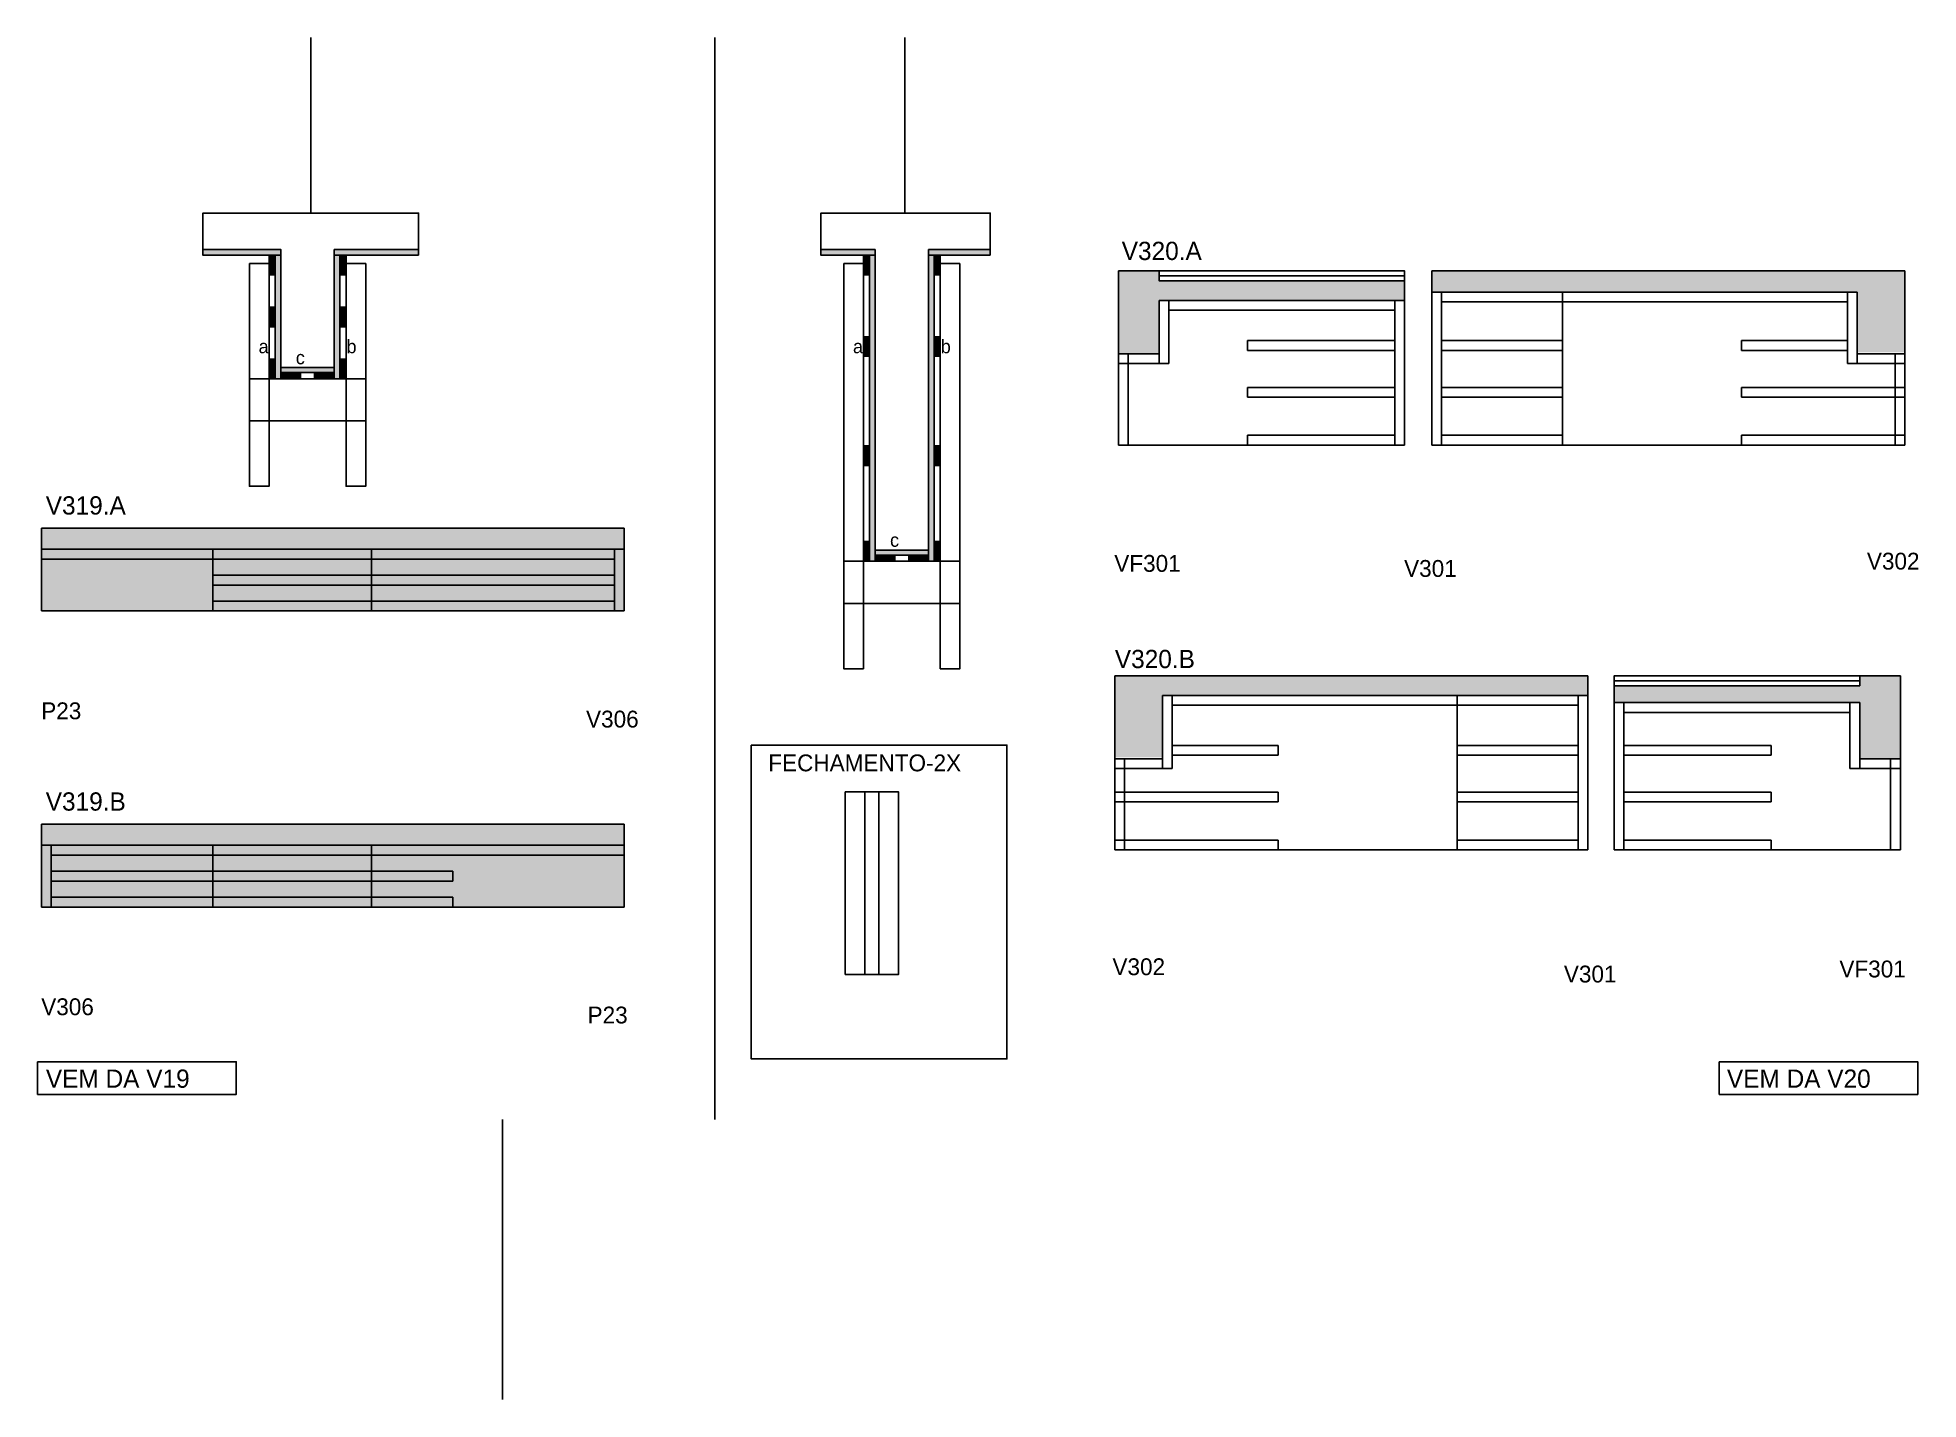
# Model space of a CAD drawing. Header units: metres. Extents: x 5153 to 6492, y 2759 to 3729.
import ezdxf

# ---------------------------------------------------------------- set-up
doc = ezdxf.new("R2010")
doc.units = ezdxf.units.M
for name, color, linetype in [('5', 7, 'Continuous'), ('CONCRETO', 7, 'Continuous'), ('COTA', 7, 'Continuous'), ('Cotas', 7, 'Continuous'), ('detalhes', 7, 'Continuous'), ('Hachura', 7, 'Continuous'), ('Madeira', 7, 'Continuous'), ('Painéis', 7, 'Continuous'), ('REAPROVEITAMENTO', 7, 'Continuous'), ('SARR_2.2x7', 7, 'Continuous'), ('SARR_3.5x7', 7, 'Continuous'), ('TEXTO PILAR', 7, 'Continuous'), ('Texto Seção', 7, 'Continuous')]:
    doc.layers.add(name, color=color, linetype=linetype)

msp = doc.modelspace()

# ---------------------------------------------------------------- hatches: boundary and pattern name
at = {"layer": 'COTA'}
h = msp.add_hatch(color=7, dxfattribs=at)
h.dxf.hatch_style = 1
h.paths.add_polyline_path([(5951.7, 3503.3), (5951.7, 3541.3), (5951.7, 3541.3), (6126.6, 3541.3), (6126.6, 3541.3), (6126.6, 3555.3), (6126.6, 3555.3), (5951.7, 3555.3), (5951.7, 3555.3), (5951.7, 3562.3), (5951.7, 3562.3), (5922.7, 3562.3), (5922.7, 3562.3), (5922.7, 3503.3), (5922.7, 3503.3), (5951.7, 3503.3), (5951.7, 3503.3)])
h = msp.add_hatch(color=7, dxfattribs=at)
h.dxf.hatch_style = 1
h.paths.add_polyline_path([(6145.9, 3547.3), (6448.9, 3547.3), (6448.9, 3547.3), (6448.9, 3504.3), (6448.9, 3504.3), (6482.9, 3504.3), (6482.9, 3504.3), (6482.8, 3562.3), (6482.8, 3562.3), (6145.9, 3562.3), (6145.9, 3562.3), (6145.9, 3547.3)])
h = msp.add_hatch(color=7, dxfattribs=at)
h.dxf.hatch_style = 1
h.paths.add_polyline_path([(5570.7, 3364.1), (5570.7, 3379.1), (5570.7, 3379.1), (5155.5, 3379.1), (5155.5, 3379.1), (5155.7, 3364.1), (5155.7, 3364.1), (5570.7, 3364.1)])
h = msp.add_hatch(color=7, dxfattribs=at)
h.dxf.hatch_style = 1
h.paths.add_polyline_path([(6257.1, 3259.9), (5954.1, 3259.9), (5954.1, 3259.9), (5954.1, 3215.9), (5954.1, 3215.9), (5920.1, 3215.9), (5920.1, 3215.9), (5920.2, 3273.9), (5920.2, 3273.9), (6257.1, 3273.9), (6257.1, 3273.9), (6257.1, 3259.9)])
h = msp.add_hatch(color=7, dxfattribs=at)
h.dxf.hatch_style = 1
h.paths.add_polyline_path([(6450.7, 3214.9), (6450.7, 3254.9), (6450.7, 3254.9), (6275.7, 3254.9), (6275.7, 3254.9), (6275.7, 3266.9), (6275.7, 3266.9), (6450.7, 3266.9), (6450.7, 3266.9), (6450.7, 3273.9), (6450.7, 3273.9), (6479.7, 3273.9), (6479.7, 3273.9), (6479.7, 3214.9), (6479.7, 3214.9), (6450.7, 3214.9)])
h = msp.add_hatch(color=7, dxfattribs=at)
h.dxf.hatch_style = 1
h.paths.add_polyline_path([(5570.7, 3153.2), (5570.7, 3168.2), (5570.7, 3168.2), (5155.5, 3168.2), (5155.5, 3168.2), (5155.7, 3153.2), (5155.7, 3153.2), (5570.7, 3153.2)])
at = {"layer": 'Hachura'}
h = msp.add_hatch(color=7, dxfattribs=at)
h.dxf.hatch_style = 1
h.paths.add_polyline_path([(5326.3, 3573.5), (5326.3, 3577.5), (5326.3, 3577.5), (5270.7, 3577.5), (5270.7, 3577.5), (5270.7, 3573.5), (5270.7, 3573.5), (5326.3, 3573.5)])
h = msp.add_hatch(color=7, dxfattribs=at)
h.dxf.hatch_style = 1
h.paths.add_polyline_path([(5424.3, 3573.5), (5424.3, 3577.5), (5424.3, 3577.5), (5364.3, 3577.5), (5364.3, 3577.5), (5364.3, 3573.5), (5364.3, 3573.5), (5424.3, 3573.5)])
h = msp.add_hatch(color=7, dxfattribs=at)
h.dxf.hatch_style = 1
h.paths.add_polyline_path([(5749.5, 3573.5), (5749.5, 3577.5), (5749.5, 3577.5), (5710.9, 3577.5), (5710.9, 3577.5), (5710.9, 3573.5), (5710.9, 3573.5), (5749.5, 3573.5)])
h = msp.add_hatch(color=7, dxfattribs=at)
h.dxf.hatch_style = 1
h.paths.add_polyline_path([(5831.5, 3573.5), (5831.5, 3577.5), (5831.5, 3577.5), (5787.5, 3577.5), (5787.5, 3577.5), (5787.5, 3573.5), (5787.5, 3573.5), (5831.5, 3573.5)])
h = msp.add_hatch(color=7, dxfattribs=at)
h.dxf.hatch_style = 1
h.paths.add_polyline_path([(5317.9, 3559.5), (5322.3, 3559.5), (5322.3, 3559.5), (5322.3, 3573.5), (5322.3, 3573.5), (5317.9, 3573.5), (5317.9, 3573.5), (5317.9, 3559.5)])
h = msp.add_hatch(color=7, dxfattribs=at)
h.dxf.hatch_style = 1
h.paths.add_polyline_path([(5322.3, 3573.5), (5326.3, 3573.5), (5326.3, 3573.5), (5326.3, 3485.5), (5326.3, 3485.5), (5322.3, 3485.5), (5322.3, 3485.5), (5322.3, 3573.5)])
h = msp.add_hatch(color=7, dxfattribs=at)
h.dxf.hatch_style = 1
h.paths.add_polyline_path([(5368.3, 3575.5), (5364.3, 3575.5), (5364.3, 3575.5), (5364.3, 3485.5), (5364.3, 3485.5), (5368.3, 3485.5), (5368.3, 3485.5), (5368.3, 3575.5)])
h = msp.add_hatch(color=7, dxfattribs=at)
h.dxf.hatch_style = 1
h.paths.add_polyline_path([(5372.7, 3559.5), (5368.3, 3559.5), (5368.3, 3559.5), (5368.3, 3573.5), (5368.3, 3573.5), (5372.7, 3573.5), (5372.7, 3573.5), (5372.7, 3559.5)])
h = msp.add_hatch(color=7, dxfattribs=at)
h.dxf.hatch_style = 1
h.paths.add_polyline_path([(5741.1, 3559.5), (5745.5, 3559.5), (5745.5, 3559.5), (5745.5, 3573.5), (5745.5, 3573.5), (5741.1, 3573.5), (5741.1, 3573.5), (5741.1, 3559.5)])
h = msp.add_hatch(color=7, dxfattribs=at)
h.dxf.hatch_style = 1
h.paths.add_polyline_path([(5745.5, 3573.5), (5749.5, 3573.5), (5749.5, 3573.5), (5749.5, 3355.5), (5749.5, 3355.5), (5745.5, 3355.5), (5745.5, 3355.5), (5745.5, 3573.5)])
h = msp.add_hatch(color=7, dxfattribs=at)
h.dxf.hatch_style = 1
h.paths.add_polyline_path([(5791.5, 3575.5), (5787.5, 3575.5), (5787.5, 3575.5), (5787.5, 3355.5), (5787.5, 3355.5), (5791.5, 3355.5), (5791.5, 3355.5), (5791.5, 3575.5)])
h = msp.add_hatch(color=7, dxfattribs=at)
h.dxf.hatch_style = 1
h.paths.add_polyline_path([(5795.9, 3559.5), (5791.5, 3559.5), (5791.5, 3559.5), (5791.5, 3573.5), (5791.5, 3573.5), (5795.9, 3573.5), (5795.9, 3573.5), (5795.9, 3559.5)])
h = msp.add_hatch(color=7, dxfattribs=at)
h.dxf.hatch_style = 1
h.paths.add_polyline_path([(5317.9, 3522.5), (5322.3, 3522.5), (5322.3, 3522.5), (5322.3, 3536.5), (5322.3, 3536.5), (5317.9, 3536.5), (5317.9, 3536.5), (5317.9, 3522.5)])
h = msp.add_hatch(color=7, dxfattribs=at)
h.dxf.hatch_style = 1
h.paths.add_polyline_path([(5372.7, 3522.5), (5368.3, 3522.5), (5368.3, 3522.5), (5368.3, 3536.5), (5368.3, 3536.5), (5372.7, 3536.5), (5372.7, 3536.5), (5372.7, 3522.5)])
h = msp.add_hatch(color=7, dxfattribs=at)
h.dxf.hatch_style = 1
h.paths.add_polyline_path([(5741.1, 3501.5), (5745.5, 3501.5), (5745.5, 3501.5), (5745.5, 3515.5), (5745.5, 3515.5), (5741.1, 3515.5), (5741.1, 3515.5), (5741.1, 3501.5)])
h = msp.add_hatch(color=7, dxfattribs=at)
h.dxf.hatch_style = 1
h.paths.add_polyline_path([(5795.9, 3501.5), (5791.5, 3501.5), (5791.5, 3501.5), (5791.5, 3515.5), (5791.5, 3515.5), (5795.9, 3515.5), (5795.9, 3515.5), (5795.9, 3501.5)])
h = msp.add_hatch(color=7, dxfattribs=at)
h.dxf.hatch_style = 1
h.paths.add_polyline_path([(5317.9, 3485.5), (5322.3, 3485.5), (5322.3, 3485.5), (5322.3, 3499.5), (5322.3, 3499.5), (5317.9, 3499.5), (5317.9, 3499.5), (5317.9, 3485.5)])
h = msp.add_hatch(color=7, dxfattribs=at)
h.dxf.hatch_style = 1
h.paths.add_polyline_path([(5372.7, 3485.5), (5368.3, 3485.5), (5368.3, 3485.5), (5368.3, 3499.5), (5368.3, 3499.5), (5372.7, 3499.5), (5372.7, 3499.5), (5372.7, 3485.5)])
h = msp.add_hatch(color=7, dxfattribs=at)
h.dxf.hatch_style = 1
h.paths.add_polyline_path([(5364.3, 3489.9), (5364.3, 3493.5), (5364.3, 3493.5), (5326.3, 3493.5), (5326.3, 3493.5), (5326.3, 3489.9), (5326.3, 3489.9), (5364.3, 3489.9)])
h = msp.add_hatch(color=7, dxfattribs=at)
h.dxf.hatch_style = 1
h.paths.add_polyline_path([(5326.3, 3485.5), (5326.3, 3489.9), (5326.3, 3489.9), (5340.3, 3489.9), (5340.3, 3489.9), (5340.3, 3485.5), (5340.3, 3485.5), (5326.3, 3485.5)])
h = msp.add_hatch(color=7, dxfattribs=at)
h.dxf.hatch_style = 1
h.paths.add_polyline_path([(5364.3, 3485.5), (5364.3, 3489.9), (5364.3, 3489.9), (5350.3, 3489.9), (5350.3, 3489.9), (5350.3, 3485.5), (5350.3, 3485.5), (5364.3, 3485.5)])
h = msp.add_hatch(color=7, dxfattribs=at)
h.dxf.hatch_style = 1
h.paths.add_polyline_path([(5741.1, 3423.8), (5745.5, 3423.8), (5745.5, 3423.8), (5745.5, 3437.8), (5745.5, 3437.8), (5741.1, 3437.8), (5741.1, 3437.8), (5741.1, 3423.8)])
h = msp.add_hatch(color=7, dxfattribs=at)
h.dxf.hatch_style = 1
h.paths.add_polyline_path([(5795.9, 3423.8), (5791.5, 3423.8), (5791.5, 3423.8), (5791.5, 3437.8), (5791.5, 3437.8), (5795.9, 3437.8), (5795.9, 3437.8), (5795.9, 3423.8)])
h = msp.add_hatch(color=7, dxfattribs=at)
h.dxf.hatch_style = 1
h.paths.add_polyline_path([(5741.1, 3355.5), (5745.5, 3355.5), (5745.5, 3355.5), (5745.5, 3369.5), (5745.5, 3369.5), (5741.1, 3369.5), (5741.1, 3369.5), (5741.1, 3355.5)])
h = msp.add_hatch(color=7, dxfattribs=at)
h.dxf.hatch_style = 1
h.paths.add_polyline_path([(5787.5, 3359.9), (5787.5, 3363.5), (5787.5, 3363.5), (5749.5, 3363.5), (5749.5, 3363.5), (5749.5, 3359.9), (5749.5, 3359.9), (5787.5, 3359.9)])
h = msp.add_hatch(color=7, dxfattribs=at)
h.dxf.hatch_style = 1
h.paths.add_polyline_path([(5795.9, 3355.5), (5791.5, 3355.5), (5791.5, 3355.5), (5791.5, 3369.5), (5791.5, 3369.5), (5795.9, 3369.5), (5795.9, 3369.5), (5795.9, 3355.5)])
h = msp.add_hatch(color=7, dxfattribs=at)
h.dxf.hatch_style = 1
h.paths.add_polyline_path([(5749.5, 3355.5), (5749.5, 3359.9), (5749.5, 3359.9), (5763.5, 3359.9), (5763.5, 3359.9), (5763.5, 3355.5), (5763.5, 3355.5), (5749.5, 3355.5)])
h = msp.add_hatch(color=7, dxfattribs=at)
h.dxf.hatch_style = 1
h.paths.add_polyline_path([(5787.5, 3355.5), (5787.5, 3359.9), (5787.5, 3359.9), (5773.5, 3359.9), (5773.5, 3359.9), (5773.5, 3355.5), (5773.5, 3355.5), (5787.5, 3355.5)])
at = {"layer": 'REAPROVEITAMENTO'}
h = msp.add_hatch(color=7, dxfattribs=at)
h.dxf.hatch_style = 1
h.paths.add_polyline_path([(5570.7, 3320.1), (5570.7, 3364.1), (5570.7, 3364.1), (5155.7, 3364.3), (5155.7, 3364.3), (5155.7, 3320.3), (5155.7, 3320.3), (5570.7, 3320.1)])
h = msp.add_hatch(color=7, dxfattribs=at)
h.dxf.hatch_style = 1
h.paths.add_polyline_path([(5570.7, 3109.2), (5570.7, 3153.2), (5570.7, 3153.2), (5155.7, 3153.5), (5155.7, 3153.5), (5155.7, 3109.5), (5155.7, 3109.5), (5570.7, 3109.2)])

# ---------------------------------------------------------------- linework, layer by layer
at = {"color": 7, "lineweight": 25}
msp.add_line((5484.2, 2758.5), (5484.2, 2957.8), dxfattribs=at)
at = {"layer": 'CONCRETO', "color": 7, "lineweight": 25}
for points in [[(5270.7, 3577.5), (5270.7, 3603.5), (5424.3, 3603.5), (5424.3, 3577.5), (5364.3, 3577.5), (5364.3, 3493.5), (5326.3, 3493.5), (5326.3, 3577.5)], [(5710.9, 3577.5), (5710.9, 3603.5), (5831.5, 3603.5), (5831.5, 3577.5), (5787.5, 3577.5), (5787.5, 3363.5), (5749.5, 3363.5), (5749.5, 3577.5)]]:
    msp.add_lwpolyline(points, close=True, dxfattribs=at)
at = {"layer": 'COTA', "color": 7, "lineweight": 25}
for p, q in [((5635.3, 3728.5), (5635.3, 2957.8)), ((5922.7, 3562.3), (5922.7, 3503.3)), ((5951.7, 3562.3), (5922.7, 3562.3)), ((6126.6, 3541.3), (6126.6, 3555.3)), ((6145.9, 3547.3), (6145.9, 3562.3)), ((6482.9, 3562.3), (6145.9, 3562.3)), ((6482.9, 3562.3), (6482.9, 3503.3)), ((5155.7, 3364.1), (5155.7, 3379.1)), ((5570.7, 3379.1), (5155.7, 3379.1)), ((5570.7, 3379.1), (5570.7, 3364.1)), ((5920.1, 3273.9), (5920.1, 3214.9)), ((5920.1, 3273.9), (6257.1, 3273.9)), ((6257.1, 3259.9), (6257.1, 3273.9)), ((6450.7, 3273.9), (6479.7, 3273.9)), ((6479.7, 3273.9), (6479.7, 3214.9)), ((6275.7, 3254.9), (6275.7, 3266.9)), ((5155.7, 3153.2), (5155.7, 3168.2)), ((5570.7, 3168.2), (5155.7, 3168.2)), ((5570.7, 3168.2), (5570.7, 3153.2))]:
    msp.add_line(p, q, dxfattribs=at)
at = {"layer": 'Cotas', "color": 7, "lineweight": 25}
msp.add_lwpolyline([(5661.3, 3224.6), (5843.3, 3224.6), (5843.3, 3001), (5661.3, 3001)], close=True, dxfattribs=at)
at = {"layer": 'Defpoints', "color": 7, "lineweight": 25}
for p, q in [((5347.5, 3603.5), (5347.5, 3728.5)), ((5770.7, 3603.5), (5770.7, 3728.5))]:
    msp.add_line(p, q, dxfattribs=at)
at = {"layer": 'Madeira', "color": 7, "lineweight": 25}
for points in [[(5317.9, 3559.5), (5322.3, 3559.5), (5322.3, 3573.5), (5317.9, 3573.5)], [(5372.7, 3559.5), (5368.3, 3559.5), (5368.3, 3573.5), (5372.7, 3573.5)], [(5741.1, 3559.5), (5745.5, 3559.5), (5745.5, 3573.5), (5741.1, 3573.5)], [(5795.9, 3559.5), (5791.5, 3559.5), (5791.5, 3573.5), (5795.9, 3573.5)], [(5317.9, 3522.5), (5322.3, 3522.5), (5322.3, 3536.5), (5317.9, 3536.5)], [(5372.7, 3522.5), (5368.3, 3522.5), (5368.3, 3536.5), (5372.7, 3536.5)], [(5741.1, 3501.5), (5745.5, 3501.5), (5745.5, 3515.5), (5741.1, 3515.5)], [(5795.9, 3501.5), (5791.5, 3501.5), (5791.5, 3515.5), (5795.9, 3515.5)], [(5317.9, 3485.5), (5322.3, 3485.5), (5322.3, 3499.5), (5317.9, 3499.5)], [(5372.7, 3485.5), (5368.3, 3485.5), (5368.3, 3499.5), (5372.7, 3499.5)], [(5326.3, 3485.5), (5326.3, 3489.9), (5340.3, 3489.9), (5340.3, 3485.5)], [(5364.3, 3485.5), (5364.3, 3489.9), (5350.3, 3489.9), (5350.3, 3485.5)], [(5741.1, 3423.8), (5745.5, 3423.8), (5745.5, 3437.8), (5741.1, 3437.8)], [(5795.9, 3423.8), (5791.5, 3423.8), (5791.5, 3437.8), (5795.9, 3437.8)], [(5741.1, 3355.5), (5745.5, 3355.5), (5745.5, 3369.5), (5741.1, 3369.5)], [(5795.9, 3355.5), (5791.5, 3355.5), (5791.5, 3369.5), (5795.9, 3369.5)], [(5749.5, 3355.5), (5749.5, 3359.9), (5763.5, 3359.9), (5763.5, 3355.5)], [(5787.5, 3355.5), (5787.5, 3359.9), (5773.5, 3359.9), (5773.5, 3355.5)]]:
    msp.add_lwpolyline(points, close=True, dxfattribs=at)
at = {"layer": 'Painéis', "color": 7, "lineweight": 25}
for p, q in [((6126.6, 3541.3), (5951.7, 3541.3)), ((5951.7, 3503.3), (5951.7, 3541.3)), ((6126.6, 3438.3), (6126.6, 3541.3)), ((6145.9, 3547.3), (6448.9, 3547.3)), ((6145.9, 3438.3), (6145.9, 3547.3)), ((6238.9, 3438.3), (6238.9, 3547.3)), ((6448.9, 3503.3), (6448.9, 3547.3)), ((5922.7, 3438.3), (5922.7, 3503.3)), ((5922.7, 3503.3), (5951.7, 3503.3)), ((6482.9, 3503.3), (6448.9, 3503.3)), ((6482.9, 3438.3), (6482.9, 3503.3)), ((6126.6, 3438.3), (5922.7, 3438.3)), ((6145.9, 3438.3), (6482.9, 3438.3)), ((5155.7, 3364.1), (5570.7, 3364.1)), ((5155.7, 3320.1), (5155.7, 3364.1)), ((5277.7, 3320.1), (5277.7, 3364.1)), ((5390.7, 3320.1), (5390.7, 3364.1)), ((5570.7, 3320.1), (5570.7, 3364.1)), ((5155.7, 3320.1), (5570.7, 3320.1)), ((6257.1, 3259.9), (5954.1, 3259.9)), ((5954.1, 3214.9), (5954.1, 3259.9)), ((6164.1, 3149.9), (6164.1, 3259.9)), ((6257.1, 3149.9), (6257.1, 3259.9)), ((6275.7, 3254.9), (6450.7, 3254.9)), ((6275.7, 3149.9), (6275.7, 3254.9)), ((6450.7, 3214.9), (6450.7, 3254.9)), ((5920.1, 3149.9), (5920.1, 3214.9)), ((5920.1, 3214.9), (5954.1, 3214.9)), ((6479.7, 3214.9), (6450.7, 3214.9)), ((6479.7, 3149.9), (6479.7, 3214.9)), ((5766.2, 3191.2), (5728.2, 3191.2)), ((5728.2, 3061.2), (5728.2, 3191.2)), ((5766.2, 3191.2), (5766.2, 3061.2)), ((5155.7, 3153.2), (5570.7, 3153.2)), ((5155.7, 3109.2), (5155.7, 3153.2)), ((5277.7, 3109.2), (5277.7, 3153.2)), ((5390.7, 3109.2), (5390.7, 3153.2)), ((5570.7, 3109.2), (5570.7, 3153.2)), ((6257.1, 3149.9), (5920.1, 3149.9)), ((6275.7, 3149.9), (6479.7, 3149.9)), ((5155.7, 3109.2), (5570.7, 3109.2)), ((5766.2, 3061.2), (5728.2, 3061.2))]:
    msp.add_line(p, q, dxfattribs=at)
for points in [[(5326.3, 3573.5), (5326.3, 3577.5), (5270.7, 3577.5), (5270.7, 3573.5)], [(5424.3, 3573.5), (5424.3, 3577.5), (5364.3, 3577.5), (5364.3, 3573.5)], [(5749.5, 3573.5), (5749.5, 3577.5), (5710.9, 3577.5), (5710.9, 3573.5)], [(5831.5, 3573.5), (5831.5, 3577.5), (5787.5, 3577.5), (5787.5, 3573.5)], [(5322.3, 3573.5), (5326.3, 3573.5), (5326.3, 3485.5), (5322.3, 3485.5)], [(5368.3, 3573.5), (5364.3, 3573.5), (5364.3, 3485.5), (5368.3, 3485.5)], [(5745.5, 3573.5), (5749.5, 3573.5), (5749.5, 3355.5), (5745.5, 3355.5)], [(5791.5, 3573.5), (5787.5, 3573.5), (5787.5, 3355.5), (5791.5, 3355.5)], [(6126.6, 3555.3), (5951.7, 3555.3), (5951.7, 3562.3), (6126.6, 3562.3)], [(5364.3, 3489.9), (5364.3, 3493.5), (5326.3, 3493.5), (5326.3, 3489.9)], [(5787.5, 3359.9), (5787.5, 3363.5), (5749.5, 3363.5), (5749.5, 3359.9)], [(6275.7, 3266.9), (6450.7, 3266.9), (6450.7, 3273.9), (6275.7, 3273.9)]]:
    msp.add_lwpolyline(points, close=True, dxfattribs=at)
at = {"layer": 'SARR_2.2x7', "color": 7, "lineweight": 25}
for p, q in [((6126.6, 3558.8), (5951.7, 3558.8)), ((5958.7, 3496.3), (5958.7, 3541.3)), ((6119.7, 3438.3), (6119.7, 3541.3)), ((6152.9, 3438.3), (6152.9, 3547.3)), ((6152.9, 3540.3), (6238.9, 3540.3)), ((6238.9, 3540.3), (6441.9, 3540.3)), ((6441.9, 3496.3), (6441.9, 3547.3)), ((6119.7, 3534.3), (5958.7, 3534.3)), ((6014.7, 3512.7), (6119.7, 3512.7)), ((6014.7, 3505.7), (6014.7, 3512.7)), ((6152.9, 3512.7), (6238.9, 3512.7)), ((6441.9, 3512.7), (6366.4, 3512.7)), ((6366.4, 3505.7), (6366.4, 3512.7)), ((5922.7, 3496.3), (5951.7, 3496.3)), ((5929.7, 3438.3), (5929.7, 3503.3)), ((5951.7, 3503.3), (5951.7, 3496.3)), ((5951.7, 3496.3), (5958.7, 3496.3)), ((6014.7, 3505.7), (6119.7, 3505.7)), ((6152.9, 3505.7), (6238.9, 3505.7)), ((6441.9, 3505.7), (6366.4, 3505.7)), ((6448.9, 3496.3), (6441.9, 3496.3)), ((6448.9, 3503.3), (6448.9, 3496.3)), ((6482.9, 3496.3), (6448.9, 3496.3)), ((6475.9, 3438.3), (6475.9, 3503.3)), ((6014.7, 3479.4), (6119.7, 3479.4)), ((6014.7, 3472.4), (6014.7, 3479.4)), ((6014.7, 3472.4), (6119.7, 3472.4)), ((6152.9, 3479.4), (6238.9, 3479.4)), ((6152.9, 3472.4), (6238.9, 3472.4)), ((6482.9, 3479.4), (6366.4, 3479.4)), ((6366.4, 3472.4), (6366.4, 3479.4)), ((6482.9, 3472.4), (6366.4, 3472.4)), ((6119.7, 3445.3), (6014.7, 3445.3)), ((6014.7, 3438.3), (6014.7, 3445.3)), ((6152.9, 3445.3), (6238.9, 3445.3)), ((6482.9, 3445.3), (6366.4, 3445.3)), ((6366.4, 3438.3), (6366.4, 3445.3)), ((5563.8, 3320.1), (5563.8, 3364.1)), ((5155.7, 3357.1), (5277.7, 3357.1)), ((5277.7, 3357.1), (5390.7, 3357.1)), ((5390.7, 3357.1), (5563.8, 3357.1)), ((5277.7, 3345.6), (5390.7, 3345.6)), ((5277.7, 3338.6), (5390.7, 3338.6)), ((5390.7, 3345.6), (5563.8, 3345.6)), ((5390.7, 3338.6), (5563.8, 3338.6)), ((5277.7, 3327.1), (5390.7, 3327.1)), ((5390.7, 3327.1), (5563.8, 3327.1)), ((6275.7, 3270.4), (6450.7, 3270.4)), ((5961.1, 3207.9), (5961.1, 3259.9)), ((6250.1, 3149.9), (6250.1, 3259.9)), ((6282.7, 3149.9), (6282.7, 3254.9)), ((6443.7, 3207.9), (6443.7, 3254.9)), ((6164.1, 3252.9), (5961.1, 3252.9)), ((6250.1, 3252.9), (6164.1, 3252.9)), ((6282.7, 3247.9), (6443.7, 3247.9)), ((5927.1, 3149.9), (5927.1, 3214.9)), ((5954.1, 3214.9), (5954.1, 3207.9)), ((5961.1, 3224.4), (6036.6, 3224.4)), ((5961.1, 3217.4), (6036.6, 3217.4)), ((6036.6, 3217.4), (6036.6, 3224.4)), ((6250.1, 3224.4), (6164.1, 3224.4)), ((6250.1, 3217.4), (6164.1, 3217.4)), ((6387.7, 3224.4), (6282.7, 3224.4)), ((6387.7, 3217.4), (6282.7, 3217.4)), ((6387.7, 3217.4), (6387.7, 3224.4)), ((6450.7, 3214.9), (6450.7, 3207.9)), ((6472.7, 3149.9), (6472.7, 3214.9)), ((5920.1, 3207.9), (5954.1, 3207.9)), ((5954.1, 3207.9), (5961.1, 3207.9)), ((6450.7, 3207.9), (6443.7, 3207.9)), ((6479.7, 3207.9), (6450.7, 3207.9)), ((5920.1, 3191.1), (6036.6, 3191.1)), ((6036.6, 3184.1), (6036.6, 3191.1)), ((6250.1, 3191.1), (6164.1, 3191.1)), ((6387.7, 3191.1), (6282.7, 3191.1)), ((6387.7, 3184.1), (6387.7, 3191.1)), ((5920.1, 3184.1), (6036.6, 3184.1)), ((6250.1, 3184.1), (6164.1, 3184.1)), ((6387.7, 3184.1), (6282.7, 3184.1)), ((5162.7, 3109.2), (5162.7, 3153.2)), ((5920.1, 3156.9), (6036.6, 3156.9)), ((6036.6, 3149.9), (6036.6, 3156.9)), ((6250.1, 3156.9), (6164.1, 3156.9)), ((6282.7, 3156.9), (6387.7, 3156.9)), ((6387.7, 3149.9), (6387.7, 3156.9)), ((5162.7, 3146.2), (5277.7, 3146.2)), ((5162.7, 3134.7), (5277.7, 3134.7)), ((5277.7, 3146.2), (5390.7, 3146.2)), ((5277.7, 3134.7), (5390.7, 3134.7)), ((5390.7, 3146.2), (5570.7, 3146.2)), ((5390.7, 3134.7), (5448.7, 3134.7)), ((5448.7, 3127.7), (5448.7, 3134.7)), ((5162.7, 3127.7), (5277.7, 3127.7)), ((5277.7, 3127.7), (5390.7, 3127.7)), ((5390.7, 3127.7), (5448.7, 3127.7)), ((5162.7, 3116.2), (5277.7, 3116.2)), ((5277.7, 3116.2), (5390.7, 3116.2)), ((5390.7, 3116.2), (5448.7, 3116.2)), ((5448.7, 3109.2), (5448.7, 3116.2))]:
    msp.add_line(p, q, dxfattribs=at)
for points in [[(5742.2, 3191.2), (5728.2, 3191.2), (5728.2, 3061.2), (5742.2, 3061.2)], [(5752.2, 3191.2), (5766.2, 3191.2), (5766.2, 3061.2), (5752.2, 3061.2)]]:
    msp.add_lwpolyline(points, close=True, dxfattribs=at)
at = {"layer": 'SARR_3.5x7', "color": 7, "lineweight": 25}
for points in [[(5303.9, 3567.5), (5317.9, 3567.5), (5317.9, 3409), (5303.9, 3409)], [(5386.7, 3567.5), (5372.7, 3567.5), (5372.7, 3409), (5386.7, 3409)], [(5727.1, 3567.5), (5741.1, 3567.5), (5741.1, 3279), (5727.1, 3279)], [(5809.9, 3567.5), (5795.9, 3567.5), (5795.9, 3279), (5809.9, 3279)], [(5303.9, 3485.5), (5386.7, 3485.5), (5386.7, 3455.5), (5303.9, 3455.5)], [(5727.1, 3355.5), (5809.9, 3355.5), (5809.9, 3325.5), (5727.1, 3325.5)]]:
    msp.add_lwpolyline(points, close=True, dxfattribs=at)
at = {"layer": 'Texto Seção', "color": 7, "lineweight": 25}
for points in [[(5153, 2999), (5294.5, 2999), (5294.5, 2975.8), (5153, 2975.8)], [(6350.6, 2999), (6492, 2999), (6492, 2975.8), (6350.6, 2975.8)]]:
    msp.add_lwpolyline(points, close=True, dxfattribs=at)

# ---------------------------------------------------------------- texts
at = {"layer": '5', "color": 7, "lineweight": 25}
for s, p in [('VF301', (5919.8, 3348)), ('V301', (6126.2, 3344.4)), ('V302', (6455.8, 3349.6)), ('P23', (5155.6, 3243)), ('V306', (5543.6, 3237.1)), ('V302', (5918.5, 3060.7)), ('V301', (6240, 3055.5)), ('VF301', (6436.2, 3059.1)), ('V306', (5155.6, 3032.2)), ('P23', (5544.7, 3026.3))]:
    msp.add_text(s, height=12, dxfattribs=at).set_placement(p)
at = {"layer": 'detalhes', "color": 7, "lineweight": 25}
for s, p in [('a', (5310.4, 3503.7)), ('b', (5373, 3503.7)), ('a', (5733.7, 3503.7)), ('b', (5796.2, 3503.7)), ('c', (5336.9, 3495.8)), ('c', (5760.1, 3365.8))]:
    msp.add_text(s, height=9.6, dxfattribs=at).set_placement(p)
at = {"layer": 'TEXTO PILAR', "color": 7, "lineweight": 25}
msp.add_text('FECHAMENTO-2X', height=12, dxfattribs=at).set_placement((5673.4, 3205.9))
at = {"layer": 'Texto Seção', "color": 7, "lineweight": 25}
for s, p in [('V320.A', (5925.1, 3570.1)), ('V319.A', (5158.8, 3388.8)), ('V320.B', (5920.2, 3279.4)), ('V319.B', (5158.8, 3177.9)), ('VEM DA V19', (5158.9, 2980.5)), ('VEM DA V20', (6356.1, 2980.5))]:
    msp.add_text(s, height=13, dxfattribs=at).set_placement(p)

doc.saveas('drawing.dxf')
